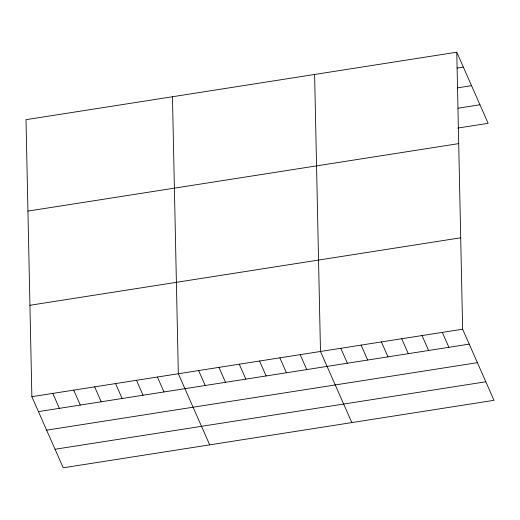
<?xml version="1.0" encoding="UTF-8"?>
<svg xmlns="http://www.w3.org/2000/svg" width="520" height="520" viewBox="0 0 520 520"><rect width="100%" height="100%" fill="white"/><g stroke="black" fill="none" stroke-linecap="round" stroke-linejoin="round"><path stroke-width="0.78" d="M456.768 52.202L26 119.678L31.87 396.688L63.232 467.799L494 400.322L462.637 329.206L456.768 52.202L488.131 123.312L457.672 128.083M457.1 68.1L463.353 67.126M457.47 87.867L471.529 85.663M458.088 108.199L479.954 104.767M27.937 211.094L458.705 143.611M29.932 305.272L460.7 237.796M31.87 396.688L462.637 329.206M38.447 411.613L469.216 344.13M46.631 430.157L477.399 362.674M55.055 449.26L485.823 381.778M442.325 332.391L448.91 347.315M422.019 335.569L428.603 350.493M401.713 338.754L408.298 353.678M381.407 341.933L387.985 356.856M361.094 345.111L367.679 360.041M340.788 348.296L347.373 363.22M351.845 422.591L320.483 351.475L314.613 74.471M300.177 354.66L306.755 369.584M279.864 357.838L286.449 372.762M259.558 361.017L266.142 375.947M239.252 364.201L245.837 379.125M218.946 367.38L225.524 382.31M198.633 370.565L205.218 385.489M209.69 444.86L178.328 373.744L172.458 96.74M157.404 377.019L163.988 391.95M136.481 380.302L143.065 395.226M115.557 383.578L122.142 398.502M94.64 386.854L101.218 401.778M73.716 390.13L80.294 405.06M52.793 393.413L59.371 408.337"/></g></svg>
